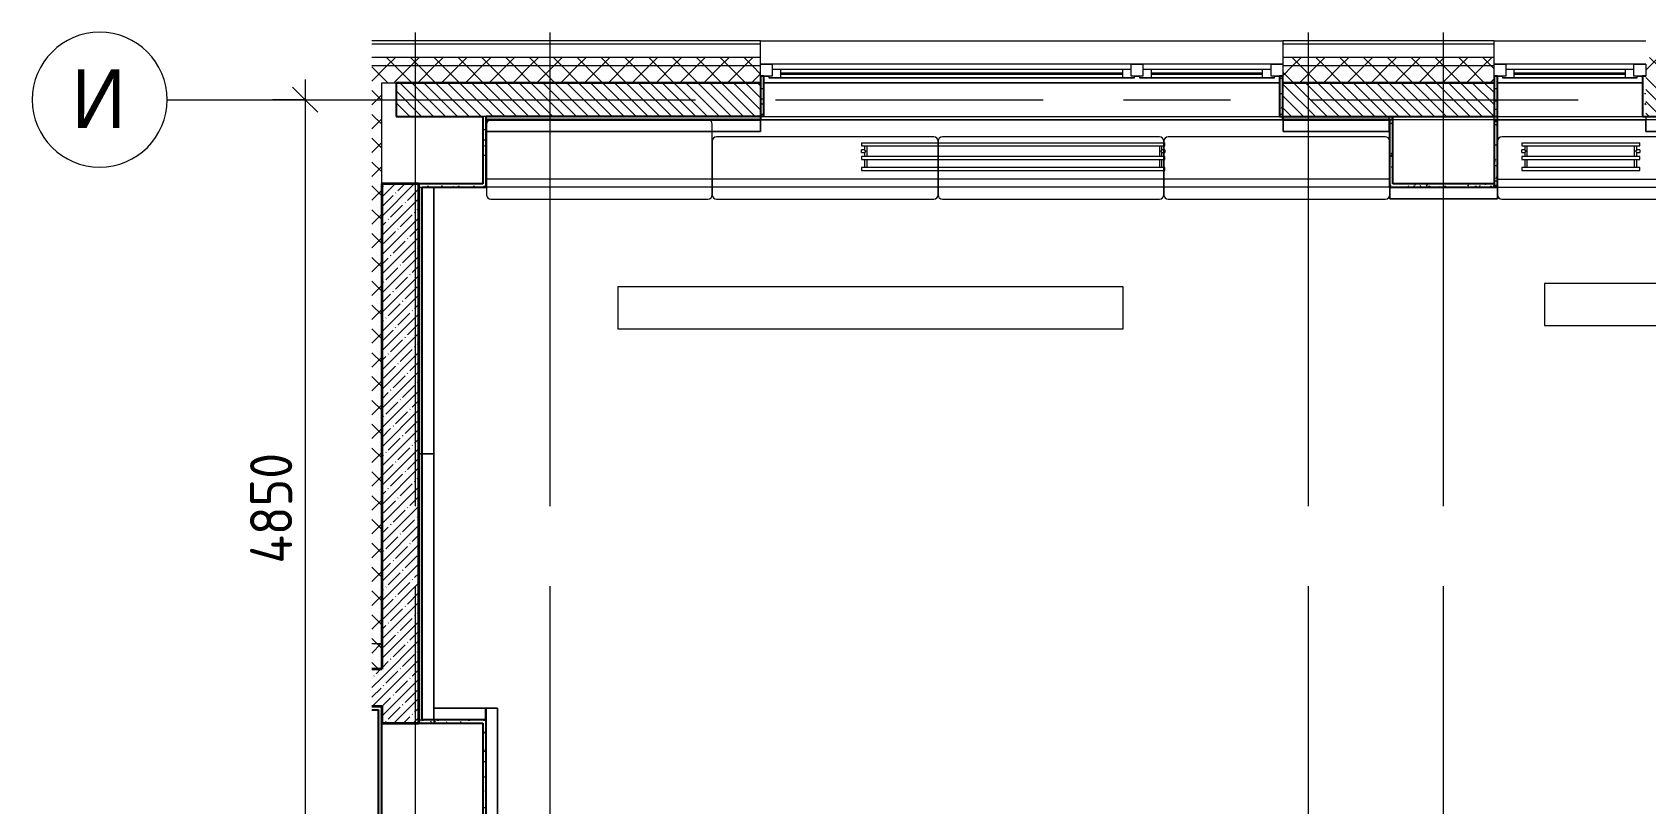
# Model space of a CAD drawing. Header units: millimetres. Extents: x 39486 to 115248, y -1987 to 27400.
# Drawn here: x 40086 to 49660, y 22822 to 27400 of the extents above; entities that cross this region are included whole.
import ezdxf

# ---------------------------------------------------------------- set-up
doc = ezdxf.new("R2010")
doc.units = ezdxf.units.MM
doc.linetypes.add('Осевая', pattern=[3175, 635, -476.25, 1587.5, -476.25])
for name, color, linetype, lineweight in [('A-ANNO-DIMS', 7, 'Continuous', 9), ('A-ANNO-DIMS-100', 7, 'Continuous', 9), ('A-GLAZ', 7, 'Continuous', 9), ('A-GLAZ-1', 7, 'Continuous', 13), ('A-WALL', 7, 'Continuous', 9), ('I-WALL', 7, 'Continuous', 9), ('M-EQPM', 7, 'Continuous', 9), ('Оси', 7, 'Continuous', 9), ('Оси-1', 7, 'Continuous', 20), ('Оси-2', 7, 'Осевая', 9)]:
    doc.layers.add(name, color=color, linetype=linetype, lineweight=lineweight)
for name, color, linetype, lineweight, true_color in [('A-WALL-1', 7, 'Continuous', 25, 0x3c3c3c), ('A-WALL-2', 7, 'Continuous', 35, 0x3c3c3c), ('A-WALL-3', 7, 'Continuous', 13, 0x3c3c3c), ('A-WALL-FNSH-1', 7, 'Continuous', 9, 0x3c3c3c), ('A-WALL-FNSH-2', 7, 'Continuous', 13, 0x3c3c3c), ('I-FURN-1', 7, 'Continuous', 9, 0xf0f0f0)]:
    doc.layers.add(name, color=color, linetype=linetype, lineweight=lineweight, true_color=true_color)
doc.styles.add('Arial', font='arial.ttf', dxfattribs={"width": 0.9, "height": 350})
doc.styles.add('ISOCPEUR', font='isocpeur.ttf', dxfattribs={"width": 0.9, "height": 250})
doc.dimstyles.new('ISO-2_5_0_9К_БОЛЬШОЙ', dxfattribs={"dimscale": 304.8, "dimtxt": 248.995294, "dimasz": 0.492126, "dimexe": 0.393701, "dimexo": 0.984252, "dimgap": 0, "dimtad": 1, "dimdec": 0, "dimrnd": 10, "dimzin": 0, "dimdsep": 46, "dimtxsty": 'ISOCPEUR', "dimblk1": 'OBLIQUE', "dimblk2": 'OBLIQUE', "dimsah": 1, "dimcen": 0.09, "dimdle": 0.393701, "dimazin": 0, "dimtfac": 1, "dimtdec": 4, "dimtix": 1, "dimtmove": 0, "dimatfit": 3, "dimfxl": 1, "dimtvp": 1, "dimtolj": 1, "dimtzin": 0, "dimarcsym": 2})
pattern_1 = [(45, (0, 0), (-57.02463, 57.02463), []), (45, (57.025, 0), (-57.02463, 57.02463), [100.806, -20.161, 3.353, -16.808])]
pattern_2 = [(45, (0, 0), (-70.71068, 70.71068), []), (135, (0, 0), (-70.71068, -70.71068), [])]
pattern_3 = [(0, (0, 0), (121.92, 30.48), [10.058, -81.382, 10.058, -81.382, -487.68]), (0, (0, 0), (121.92, 30.48), [-182.88, 10.058, -172.822, 10.058, -81.382, -213.36]), (0, (0, 0), (121.92, 30.48), [-457.2, 10.058, -50.902, 10.058, -142.342]), (120, (45.72, 15.24), (-87.356454, 90.345817), [10.058, -81.382, 10.058, -81.382, -487.68]), (120, (45.72, 15.24), (-87.356454, 90.345817), [-182.88, 10.058, -172.822, 10.058, -81.382, -213.36]), (120, (45.72, 15.24), (-87.356454, 90.345817), [-457.2, 10.058, -50.902, 10.058, -142.342]), (240, (60.96, 76.2), (-34.563546, -120.825817), [10.058, -81.382, 10.058, -81.382, -487.68]), (240, (60.96, 76.2), (-34.563546, -120.825817), [-182.88, 10.058, -172.822, 10.058, -81.382, -213.36]), (240, (60.96, 76.2), (-34.563546, -120.825817), [-457.2, 10.058, -50.902, 10.058, -142.342])]

# ---------------------------------------------------------------- blocks, each defined once
blk = doc.blocks.new('120_Окно_СКБ_2Ст - 120_Окно_СКБ_2Ст 3100х2500 _мал_створка слева_ 2-19089248-План разверток пом_ 2_19_ Этаж 2')
at = {"layer": 'A-GLAZ'}
for p, q in [((1550, -5), (-1550, -5)), ((-1530, -75), (-1500, -75)), ((-1430, -55), (600, -55)), ((600, -65), (-1430, -65)), ((670, -75), (700, -75)), ((770, -55), (1430, -55)), ((1430, -65), (770, -65)), ((1500, -75), (1530, -75))]:
    blk.add_line(p, q, dxfattribs=at)
at = {"layer": 'A-GLAZ-1'}
for p, q in [((-1550, -75), (-1550, -5)), ((-1550, -5), (-1480, -5)), ((-1480, -75), (-1550, -75)), ((-1480, -75), (-1500, -75)), ((-1500, -75), (-1500, -85)), ((-1500, -85), (670, -85)), ((670, -85), (-1500, -85)), ((-1480, -5), (-1480, -75)), ((650, -35), (-1480, -35)), ((-1480, -35), (-1480, -75)), ((-1430, -85), (-1430, -35)), ((600, -85), (600, -35)), ((650, -75), (650, -5)), ((650, -5), (720, -5)), ((650, -75), (650, -35)), ((720, -75), (650, -75)), ((670, -75), (650, -75)), ((670, -85), (670, -75)), ((720, -75), (700, -75)), ((700, -75), (700, -85)), ((700, -85), (1500, -85)), ((1500, -85), (700, -85)), ((720, -5), (720, -75)), ((1480, -35), (720, -35)), ((720, -35), (720, -75)), ((770, -85), (770, -35)), ((1430, -85), (1430, -35)), ((1480, -75), (1480, -5)), ((1480, -5), (1550, -5)), ((1480, -75), (1480, -35)), ((1550, -75), (1480, -75)), ((1500, -75), (1480, -75)), ((1500, -85), (1500, -75)), ((1550, -5), (1550, -75))]:
    blk.add_line(p, q, dxfattribs=at)
blk = doc.blocks.new('120_Окно_СКБ_1Ст - 120_Окно_СКБ_1Ст 900х2500_h_-19906774-План разверток пом_ 2_19_ Этаж 2')
at = {"layer": 'A-GLAZ'}
for p, q in [((450, -5), (-450, -5)), ((-430, -75), (-400, -75)), ((-330, -55), (330, -55)), ((330, -65), (-330, -65)), ((400, -75), (430, -75))]:
    blk.add_line(p, q, dxfattribs=at)
at = {"layer": 'A-GLAZ-1'}
for p, q in [((-450, -75), (-450, -5)), ((-450, -5), (-380, -5)), ((-380, -75), (-450, -75)), ((-380, -75), (-400, -75)), ((-400, -75), (-400, -85)), ((-400, -85), (400, -85)), ((400, -85), (-400, -85)), ((-380, -5), (-380, -75)), ((380, -35), (-380, -35)), ((-380, -35), (-380, -75)), ((-330, -85), (-330, -35)), ((330, -85), (330, -35)), ((380, -75), (380, -5)), ((380, -5), (450, -5)), ((380, -75), (380, -35)), ((450, -75), (380, -75)), ((400, -75), (380, -75)), ((400, -85), (400, -75)), ((450, -5), (450, -75))]:
    blk.add_line(p, q, dxfattribs=at)
blk = doc.blocks.new('Стол базовый прямоугольный - 5_7-26328560-План разверток пом_ 2_19_ Этаж 2')
at = {"layer": 'I-FURN-1'}
for p, q in [((1000, 125), (-1000, 125)), ((-1000, 125), (-1000, -125)), ((1000, -125), (1000, 125)), ((-1000, -125), (1000, -125))]:
    blk.add_line(p, q, dxfattribs=at)
blk = doc.blocks.new('Стол базовый прямоугольный - 5_8-26349451-План разверток пом_ 2_19_ Этаж 2')
at = {"layer": 'I-FURN-1'}
for p, q in [((1500, 125), (-1500, 125)), ((-1500, 125), (-1500, -125)), ((1500, -125), (1500, 125)), ((-1500, -125), (1500, -125))]:
    blk.add_line(p, q, dxfattribs=at)
blk = doc.blocks.new('radiator_prado_classic_z_tip_30_po exemplyaru - Classic Z Тип 30-500-30677905-План разверток пом_ 2_19_ Этаж 2')
at = {"layer": 'M-EQPM'}
for p, q in [((0, 228), (0, 210)), ((1800, 228), (0, 228)), ((0, 210), (1800, 210)), ((17.5, 210), (17.5, 164)), ((32.5, 164), (32.5, 210)), ((1767.5, 210), (1767.5, 164)), ((1782.5, 164), (1782.5, 210)), ((1800, 210), (1800, 228)), ((1800, 164), (0, 164)), ((0, 164), (0, 146)), ((0, 146), (1800, 146)), ((17.5, 121.5), (0, 121.5)), ((17.5, 121.5), (0, 121.5)), ((0, 121.5), (0, 121.2)), ((0, 106.5), (0, 121.5)), ((0, 121.2), (0, 121.2)), ((0, 106.8), (0, 106.5)), ((0, 106.8), (0, 106.8)), ((0, 106.5), (17.5, 106.5)), ((0, 106.5), (17.5, 106.5)), ((17.5, 146), (17.5, 121.5)), ((17.5, 106.5), (17.5, 82)), ((32.5, 82), (32.5, 146)), ((1767.5, 146), (1767.5, 82)), ((1782.5, 121.5), (1782.5, 146)), ((1800, 121.5), (1782.5, 121.5)), ((1800, 121.5), (1782.5, 121.5)), ((1782.5, 82), (1782.5, 106.5)), ((1782.5, 106.5), (1800, 106.5)), ((1782.5, 106.5), (1800, 106.5)), ((1800, 146), (1800, 164)), ((1800, 121.5), (1800, 106.5)), ((1800, 121.2), (1800, 121.5)), ((1800, 121.5), (1800, 121.2)), ((1800, 121.2), (1800, 121.5)), ((1800, 106.5), (1800, 106.8)), ((1800, 106.8), (1800, 106.5)), ((1800, 106.5), (1800, 106.8)), ((1800, 82), (0, 82)), ((0, 82), (0, 64)), ((1800, 64), (0, 64)), ((1800, 64), (1800, 82))]:
    blk.add_line(p, q, dxfattribs=at)
for points, knots in [([(25, 114), (24.5, 114.5), (23.6, 115.4), (22.4, 116.6), (21.6, 117.4), (21.1, 117.9), (20.8, 118.2), (20.5, 118.5), (20.2, 118.8), (19.8, 119.1), (19.6, 119.4), (19.3, 119.7), (19, 120), (18.7, 120.3), (18.5, 120.5), (18.3, 120.7), (18.1, 120.9), (17.9, 121.1), (17.8, 121.2), (17.7, 121.3), (17.5, 121.5), (17.5, 121.5), (17.5, 121.5)], [0, 0, 0, 0, 0.142857, 0.285714, 0.357143, 0.392857, 0.428571, 0.464286, 0.5, 0.535714, 0.571429, 0.607143, 0.642857, 0.678571, 0.714286, 0.75, 0.785714, 0.821429, 0.857143, 0.892857, 0.928571, 1, 1, 1, 1]), ([(17.5, 106.5), (17.5, 106.5), (17.5, 106.5), (17.7, 106.7), (17.8, 106.8), (17.9, 106.9), (18.1, 107.1), (18.3, 107.3), (18.5, 107.5), (18.7, 107.7), (19, 108), (19.3, 108.3), (19.6, 108.6), (19.8, 108.9), (20.3, 109.3), (20.7, 109.7), (21.1, 110.1), (21.6, 110.6), (22.4, 111.4), (23.6, 112.6), (24.5, 113.5), (25, 114)], [0, 0, 0, 0, 0.071429, 0.107143, 0.142857, 0.178571, 0.214286, 0.25, 0.285714, 0.321429, 0.357143, 0.392857, 0.428571, 0.464286, 0.5, 0.571429, 0.607143, 0.642857, 0.714286, 0.857143, 1, 1, 1, 1]), ([(1775, 114), (1775.5, 114.5), (1776.4, 115.4), (1777.6, 116.6), (1778.4, 117.4), (1778.9, 117.9), (1779.2, 118.2), (1779.5, 118.5), (1779.8, 118.8), (1780.1, 119.2), (1780.4, 119.4), (1780.7, 119.7), (1781, 120), (1781.3, 120.3), (1781.5, 120.5), (1781.7, 120.7), (1781.9, 120.9), (1782.1, 121.1), (1782.2, 121.2), (1782.3, 121.3), (1782.5, 121.5), (1782.5, 121.5), (1782.5, 121.5)], [0, 0, 0, 0, 0.142857, 0.285714, 0.357143, 0.392857, 0.428571, 0.464286, 0.5, 0.535714, 0.571429, 0.607143, 0.642857, 0.678571, 0.714286, 0.75, 0.785714, 0.821429, 0.857143, 0.892857, 0.928571, 1, 1, 1, 1]), ([(1782.5, 106.5), (1782.5, 106.5), (1782.5, 106.5), (1782.3, 106.7), (1782.2, 106.8), (1782.1, 106.9), (1781.9, 107.1), (1781.7, 107.3), (1781.5, 107.5), (1781.3, 107.7), (1781, 108), (1780.7, 108.3), (1780.4, 108.6), (1780.1, 108.8), (1779.7, 109.3), (1779.3, 109.7), (1778.9, 110.1), (1778.4, 110.6), (1777.6, 111.4), (1776.4, 112.6), (1775.5, 113.5), (1775, 114)], [0, 0, 0, 0, 0.071429, 0.107143, 0.142857, 0.178571, 0.214286, 0.25, 0.285714, 0.321429, 0.357143, 0.392857, 0.428571, 0.464286, 0.5, 0.571429, 0.607143, 0.642857, 0.714286, 0.857143, 1, 1, 1, 1])]:
    blk.add_open_spline(points, degree=3, knots=knots, dxfattribs=at)
blk = doc.blocks.new('radiator_prado_classic_z_tip_30_po exemplyaru - Classic Z Тип 30-500-30677900-План разверток пом_ 2_19_ Этаж 2')
at = {"layer": 'M-EQPM'}
for p, q in [((0, 228), (0, 210)), ((700, 228), (0, 228)), ((0, 210), (700, 210)), ((17.5, 210), (17.5, 164)), ((32.5, 164), (32.5, 210)), ((667.5, 210), (667.5, 164)), ((682.5, 164), (682.5, 210)), ((700, 210), (700, 228)), ((700, 164), (0, 164)), ((0, 164), (0, 146)), ((0, 146), (700, 146)), ((17.5, 121.5), (0, 121.5)), ((17.5, 121.5), (0, 121.5)), ((0, 121.5), (0, 121.2)), ((0, 106.5), (0, 121.5)), ((0, 121.2), (0, 121.2)), ((0, 106.8), (0, 106.5)), ((0, 106.8), (0, 106.8)), ((0, 106.5), (17.5, 106.5)), ((0, 106.5), (17.5, 106.5)), ((17.5, 146), (17.5, 121.5)), ((17.5, 106.5), (17.5, 82)), ((32.5, 82), (32.5, 146)), ((667.5, 146), (667.5, 82)), ((682.5, 121.5), (682.5, 146)), ((700, 121.5), (682.5, 121.5)), ((700, 121.5), (682.5, 121.5)), ((682.5, 82), (682.5, 106.5)), ((682.5, 106.5), (700, 106.5)), ((682.5, 106.5), (700, 106.5)), ((700, 146), (700, 164)), ((700, 121.5), (700, 106.5)), ((700, 121.2), (700, 121.5)), ((700, 121.5), (700, 121.2)), ((700, 121.2), (700, 121.5)), ((700, 106.5), (700, 106.8)), ((700, 106.8), (700, 106.5)), ((700, 106.5), (700, 106.8)), ((700, 82), (0, 82)), ((0, 82), (0, 64)), ((700, 64), (0, 64)), ((700, 64), (700, 82))]:
    blk.add_line(p, q, dxfattribs=at)
for points, knots in [([(25, 114), (24.5, 114.5), (23.6, 115.4), (22.4, 116.6), (21.6, 117.4), (21.1, 117.9), (20.8, 118.2), (20.5, 118.5), (20.2, 118.8), (19.8, 119.1), (19.6, 119.4), (19.3, 119.7), (19, 120), (18.7, 120.3), (18.5, 120.5), (18.3, 120.7), (18.1, 120.9), (17.9, 121.1), (17.8, 121.2), (17.7, 121.3), (17.5, 121.5), (17.5, 121.5), (17.5, 121.5)], [0, 0, 0, 0, 0.142857, 0.285714, 0.357143, 0.392857, 0.428571, 0.464286, 0.5, 0.535714, 0.571429, 0.607143, 0.642857, 0.678571, 0.714286, 0.75, 0.785714, 0.821429, 0.857143, 0.892857, 0.928571, 1, 1, 1, 1]), ([(17.5, 106.5), (17.5, 106.5), (17.5, 106.5), (17.7, 106.7), (17.8, 106.8), (17.9, 106.9), (18.1, 107.1), (18.3, 107.3), (18.5, 107.5), (18.7, 107.7), (19, 108), (19.3, 108.3), (19.6, 108.6), (19.8, 108.9), (20.3, 109.3), (20.7, 109.7), (21.1, 110.1), (21.6, 110.6), (22.4, 111.4), (23.6, 112.6), (24.5, 113.5), (25, 114)], [0, 0, 0, 0, 0.071429, 0.107143, 0.142857, 0.178571, 0.214286, 0.25, 0.285714, 0.321429, 0.357143, 0.392857, 0.428571, 0.464286, 0.5, 0.571429, 0.607143, 0.642857, 0.714286, 0.857143, 1, 1, 1, 1]), ([(675, 114), (675.5, 114.5), (676.4, 115.4), (677.6, 116.6), (678.4, 117.4), (678.9, 117.9), (679.2, 118.2), (679.5, 118.5), (679.8, 118.8), (680.1, 119.2), (680.4, 119.4), (680.7, 119.7), (681, 120), (681.3, 120.3), (681.5, 120.5), (681.7, 120.7), (681.9, 120.9), (682.1, 121.1), (682.2, 121.2), (682.3, 121.3), (682.5, 121.5), (682.5, 121.5), (682.5, 121.5)], [0, 0, 0, 0, 0.142857, 0.285714, 0.357143, 0.392857, 0.428571, 0.464286, 0.5, 0.535714, 0.571429, 0.607143, 0.642857, 0.678571, 0.714286, 0.75, 0.785714, 0.821429, 0.857143, 0.892857, 0.928571, 1, 1, 1, 1]), ([(682.5, 106.5), (682.5, 106.5), (682.5, 106.5), (682.3, 106.7), (682.2, 106.8), (682.1, 106.9), (681.9, 107.1), (681.7, 107.3), (681.5, 107.5), (681.3, 107.7), (681, 108), (680.7, 108.3), (680.4, 108.6), (680.1, 108.8), (679.7, 109.3), (679.3, 109.7), (678.9, 110.1), (678.4, 110.6), (677.6, 111.4), (676.4, 112.6), (675.5, 113.5), (675, 114)], [0, 0, 0, 0, 0.071429, 0.107143, 0.142857, 0.178571, 0.214286, 0.25, 0.285714, 0.321429, 0.357143, 0.392857, 0.428571, 0.464286, 0.5, 0.571429, 0.607143, 0.642857, 0.714286, 0.857143, 1, 1, 1, 1])]:
    blk.add_open_spline(points, degree=3, knots=knots, dxfattribs=at)
blk = doc.blocks.new('Мат 1340х400х800_h_ - 1372 x 1905mm - Double-31169346-План разверток пом_ 2_19_ Этаж 2')
at = {"layer": 'I-FURN-1'}
for p, q in [((-458.7, 925.9), (-458.7, 882.3)), ((-458.7, 882.3), (-458.7, 506.7)), ((881.3, 882.3), (881.3, 925.9)), ((881.3, 506.7), (881.3, 882.3)), ((-433.3, 481.3), (855.9, 481.3))]:
    blk.add_line(p, q, dxfattribs=at)
for centre, start, end in [((-433.3, 925.9), 90.00021, 180), ((855.9, 925.9), 0, 89.99979), ((-433.3, 506.7), 180, 270), ((855.9, 506.7), 270, 360)]:
    blk.add_arc(centre, 25.4, start, end, dxfattribs=at)
blk = doc.blocks.new('Мат 1340х300х800_h_ около окна - 1372 x 1905mm - Double-31170368-План разверток пом_ 2_19_ Этаж 2')
at = {"layer": 'I-FURN-1'}
for p, q in [((-458.7, 825.9), (-458.7, 506.7)), ((855.9, 851.3), (-433.3, 851.3)), ((881.3, 506.7), (881.3, 825.9)), ((-433.3, 481.3), (855.9, 481.3))]:
    blk.add_line(p, q, dxfattribs=at)
for centre, start, end in [((-433.3, 825.9), 90, 180), ((855.9, 825.9), 0, 90), ((-433.3, 506.7), 180, 270), ((855.9, 506.7), 270, 360)]:
    blk.add_arc(centre, 25.4, start, end, dxfattribs=at)
blk = doc.blocks.new('Мат 1340х300х800_h_ около окна - 1372 x 1905mm - Double-V3-План разверток пом_ 2_19_ Этаж 2')
at = {"layer": 'I-FURN-1'}
for p, q in [((-458.7, 825.9), (-458.7, 506.7)), ((855.9, 851.3), (-433.3, 851.3)), ((-433.3, 481.3), (855.9, 481.3)), ((881.3, 506.7), (881.3, 551.3))]:
    blk.add_line(p, q, dxfattribs=at)
for centre, start, end in [((-433.3, 825.9), 90, 180), ((855.9, 825.9), 6.0488, 90), ((-433.3, 506.7), 180, 270), ((855.9, 506.7), 270, 358.92857)]:
    blk.add_arc(centre, 25.4, start, end, dxfattribs=at)
blk = doc.blocks.new('Мат в спортивном зале - Т3-31174191-План разверток пом_ 2_19_ Этаж 2')
at = {"layer": 'I-FURN-1'}
for p, q in [((-698.7, 925.9), (-698.7, 906.7)), ((881.3, 909.3), (-698.7, 909.3)), ((-698.7, 909.3), (-698.7, 839.3)), ((881.3, 906.7), (881.3, 925.9)), ((881.3, 839.3), (881.3, 909.3)), ((881.3, 908), (881.3, 839.3)), ((-698.7, 839.3), (881.3, 839.3)), ((-628.7, 839.3), (-697.7, 839.3)), ((881.3, 839.3), (-628.7, 839.3))]:
    blk.add_line(p, q, dxfattribs=at)
blk = doc.blocks.new('Мат в спортивном зале - Т3-V10-План разверток пом_ 2_19_ Этаж 2')
at = {"layer": 'I-FURN-1'}
for p, q in [((-698.7, 925.9), (-698.7, 906.7)), ((881.3, 909.3), (-698.7, 909.3)), ((-698.7, 909.3), (-698.7, 839.3)), ((-698.7, 839.3), (-698.7, 908)), ((881.3, 906.7), (881.3, 925.9)), ((881.3, 839.3), (881.3, 909.3)), ((881.3, 908), (881.3, 839.3)), ((-698.7, 839.3), (881.3, 839.3)), ((881.3, 839.3), (-698.7, 839.3))]:
    blk.add_line(p, q, dxfattribs=at)
blk = doc.blocks.new('Мат в спортивном зале - Т7-31175716-План разверток пом_ 2_19_ Этаж 2')
at = {"layer": 'I-FURN-1'}
for p, q in [((571.3, 925.9), (571.3, 906.7)), ((881.3, 909.3), (571.3, 909.3)), ((571.3, 909.3), (571.3, 839.3)), ((571.3, 839.3), (571.3, 908.3)), ((881.3, 906.7), (881.3, 925.9)), ((881.3, 839.3), (881.3, 909.3)), ((881.3, 908.3), (881.3, 839.3)), ((571.3, 839.3), (881.3, 839.3)), ((573.9, 839.3), (571.3, 839.3)), ((881.3, 839.3), (573.9, 839.3))]:
    blk.add_line(p, q, dxfattribs=at)
blk = doc.blocks.new('Мат в спортивном зале - Т6-V20-План разверток пом_ 2_19_ Этаж 2')
at = {"layer": 'I-FURN-1'}
for p, q in [((101.3, 925.9), (101.3, 906.7)), ((881.3, 909.3), (101.3, 909.3)), ((101.3, 909.3), (101.3, 839.3)), ((101.3, 839.3), (101.3, 909.3)), ((101.3, 909.3), (103.3, 909.3)), ((103.3, 909.3), (172.3, 909.3)), ((812.3, 909.3), (881.3, 909.3)), ((881.3, 906.7), (881.3, 925.9)), ((881.3, 839.3), (881.3, 909.3)), ((881.3, 909.3), (881.3, 906.7)), ((881.3, 906.7), (881.3, 839.3)), ((101.3, 839.3), (881.3, 839.3)), ((881.3, 839.3), (101.3, 839.3))]:
    blk.add_line(p, q, dxfattribs=at)
blk = doc.blocks.new('Мат в спортивном зале - Т8-31176864-План разверток пом_ 2_19_ Этаж 2')
at = {"layer": 'I-FURN-1'}
for p, q in [((241.3, 925.9), (241.3, 906.7)), ((881.3, 909.3), (241.3, 909.3)), ((241.3, 909.3), (241.3, 839.3)), ((241.3, 839.3), (241.3, 908.4)), ((860.5, 909.3), (881.3, 909.3)), ((881.3, 906.7), (881.3, 925.9)), ((881.3, 839.3), (881.3, 909.3)), ((881.3, 909.3), (881.3, 839.3)), ((241.3, 839.3), (881.3, 839.3)), ((881.3, 839.3), (241.3, 839.3))]:
    blk.add_line(p, q, dxfattribs=at)
blk = doc.blocks.new('Мат в спортивном зале - Т9-31176880-План разверток пом_ 2_19_ Этаж 2')
at = {"layer": 'I-FURN-1'}
for p, q in [((251.3, 925.9), (251.3, 906.7)), ((881.3, 909.3), (251.3, 909.3)), ((251.3, 909.3), (251.3, 839.3)), ((251.3, 839.3), (251.3, 908.4)), ((881.3, 906.7), (881.3, 925.9)), ((881.3, 839.3), (881.3, 909.3)), ((881.3, 908.4), (881.3, 839.3)), ((251.3, 839.3), (881.3, 839.3)), ((881.3, 839.3), (251.3, 839.3))]:
    blk.add_line(p, q, dxfattribs=at)
blk = doc.blocks.new('Мат в спортивном зале - Т10-31176884-План разверток пом_ 2_19_ Этаж 2')
at = {"layer": 'I-FURN-1'}
for p, q in [((-748.7, 925.9), (-748.7, 906.7)), ((881.3, 909.3), (-748.7, 909.3)), ((-748.7, 909.3), (-748.7, 839.3)), ((881.3, 906.7), (881.3, 925.9)), ((881.3, 839.3), (881.3, 909.3)), ((881.3, 908.4), (881.3, 839.3)), ((-748.7, 839.3), (881.3, 839.3)), ((881.3, 839.3), (-745.7, 839.3))]:
    blk.add_line(p, q, dxfattribs=at)
blk = doc.blocks.new('Мат в спортивном зале - Т11-31176895-План разверток пом_ 2_19_ Этаж 2')
at = {"layer": 'I-FURN-1'}
for p, q in [((-218.7, 925.9), (-218.7, 906.7)), ((881.3, 909.3), (-218.7, 909.3)), ((-218.7, 909.3), (-218.7, 839.3)), ((-218.7, 839.3), (-218.7, 908.4)), ((881.3, 906.7), (881.3, 925.9)), ((881.3, 839.3), (881.3, 909.3)), ((881.3, 908.4), (881.3, 839.3)), ((-218.7, 839.3), (881.3, 839.3)), ((881.3, 839.3), (-218.7, 839.3))]:
    blk.add_line(p, q, dxfattribs=at)
blk = doc.blocks.new('Ось сетки - D8-29747960-План разверток пом_ 2_19_ Этаж 2')
at = {"layer": 'Оси-1'}
for start, end in [(360, 180), (180, 360)]:
    blk.add_arc((0, 0), 4, start, end, dxfattribs=at)
blk = doc.blocks.new('DIMBLOCK1-План разверток пом_ 2_19_ Этаж 2')
at = {"layer": 'A-ANNO-DIMS-100'}
for p, q in [((41705.1, 27120), (41705.1, 22150)), ((41511.1, 27000), (41825.1, 27000)), ((41705.1, 27000), (41511.1, 27000)), ((41511.1, 22150), (41825.1, 22150)), ((41705.1, 22150), (41511.1, 22150))]:
    blk.add_line(p, q, dxfattribs=at)
at = {"layer": 'A-ANNO-DIMS-100', "lineweight": 20}
for p, q in [((41705.1, 27000), (41630.1, 27075)), ((41705.1, 27000), (41780.1, 26925)), ((41705.1, 22150), (41630.1, 22225)), ((41705.1, 22150), (41780.1, 22075))]:
    blk.add_line(p, q, dxfattribs=at)
at = {"layer": 'A-ANNO-DIMS-100', "color": 0, "insert": (41378.4, 24247), "char_height": 250, "width": 787.208, "attachment_point": 1, "rotation": 90, "line_spacing_factor": 1.149209, "style": 'ISOCPEUR'}
blk.add_mtext('4850', dxfattribs=at)
blk = doc.blocks.new('_Oblique')
at = {"color": 0, "linetype": 'ByBlock', "lineweight": -2}
blk.add_line((-0.5, -0.5), (0.5, 0.5), dxfattribs=at)

msp = doc.modelspace()

# ---------------------------------------------------------------- hatches: boundary and pattern name
at = {"layer": 'A-WALL'}
h = msp.add_hatch(dxfattribs=at)
h.set_pattern_fill('FP_6', color=256, style=0, pattern_type=2)
h.set_pattern_definition(pattern_2)
h.paths.add_polyline_path([(65260, 27200), (65260, 27250), (64180, 27250), (64180, 27200), (64955.2, 27200)])
h.paths.add_polyline_path([(66160, 27200), (66834.9, 27200), (66834.9, 27250), (66160, 27250)])
h.paths.add_polyline_path([(61040, 27200), (61040, 27250), (59860, 27250), (59860, 27200), (60755.2, 27200)])
h.paths.add_polyline_path([(57160, 27200), (57160, 27250), (55909.9, 27250), (55909.9, 27200), (56013.8, 27200)])
h.paths.add_polyline_path([(54467.9, 27200), (55009.9, 27200), (55009.9, 27250), (53860.2, 27250), (53860.2, 27200)])
h.paths.add_polyline_path([(48284.4, 27200), (48760.3, 27200), (48760.3, 27250), (47507, 27250), (47507, 27200), (47511.5, 27200)])
h.paths.add_polyline_path([(49830.3, 27200), (50760.2, 27200), (50760.2, 27250), (49660.3, 27250), (49660.3, 27200)])
h.paths.add_polyline_path([(43646.8, 27200), (44407, 27200), (44407, 27250), (42100.9, 27250), (42100.9, 27200)])
h = msp.add_hatch(dxfattribs=at)
h.set_pattern_fill('FP_6', color=256, style=0, pattern_type=2)
h.set_pattern_definition(pattern_2)
h.paths.add_polyline_path([(66834.9, 27100), (66834.9, 27200), (66160, 27200), (66160, 27100), (66760, 27100)])
h.paths.add_polyline_path([(64180, 27100), (65260, 27100), (65260, 27200), (64180, 27200)])
h.paths.add_polyline_path([(60651.4, 27100), (61040, 27100), (61040, 27200), (59860, 27200), (59860, 27100), (59878.5, 27100)])
h.paths.add_polyline_path([(57160, 27100), (57160, 27200), (55909.9, 27200), (55909.9, 27100), (56013.8, 27100)])
h.paths.add_polyline_path([(54467.9, 27100), (55009.9, 27100), (55009.9, 27200), (53860.2, 27200), (53860.2, 27100)])
h.paths.add_polyline_path([(50760.2, 27100), (50760.2, 27200), (49660.3, 27200), (49660.3, 27100), (50364.8, 27100)])
h.paths.add_polyline_path([(48760.3, 27100), (48760.3, 27200), (47507, 27200), (47507, 27100), (48284.4, 27100)])
h.paths.add_polyline_path([(44407, 27100), (44407, 27200), (42100.9, 27200), (42100.9, 27100), (43646.8, 27100)])
h = msp.add_hatch(dxfattribs=at)
h.set_pattern_fill('FP_6', color=256, style=0, pattern_type=2)
h.set_pattern_definition(pattern_2)
h.paths.add_polyline_path([(42160, 23770), (42160, 27100), (42100.9, 27100), (42100.9, 23770)])
h = msp.add_hatch(dxfattribs=at)
h.set_pattern_fill('FP_2', color=256, style=0, pattern_type=2)
h.set_pattern_definition([(135, (0, 0), (-35.35534, -35.35534), [])])
h.paths.add_polyline_path([(50364.8, 26900), (50364.8, 27100), (49660.3, 27100), (49660.3, 26900), (49830.3, 26900)])
h.paths.add_polyline_path([(48670.9, 26900), (48760.3, 26900), (48760.3, 27100), (47507, 27100), (47507, 26900), (48284.4, 26900)])
h.paths.add_polyline_path([(44407, 26900), (44407, 27100), (42244.8, 27100), (42244.8, 26900), (43646.8, 26900)])
h = msp.add_hatch(dxfattribs=at)
h.set_pattern_fill('FP_6', color=256, style=0, pattern_type=2)
h.set_pattern_definition(pattern_2)
h.paths.add_polyline_path([(42100.9, 23620), (42160, 23620), (42160, 23770), (42100.9, 23770), (42100.9, 23658.5)])
at = {"layer": 'I-WALL'}
h = msp.add_hatch(dxfattribs=at)
h.set_pattern_fill('FP_13', color=256, style=0, pattern_type=2)
h.set_pattern_definition(pattern_3)
h.paths.add_polyline_path([(44427, 26900), (44427, 27140), (44407, 27140), (44407, 26900), (44419.7, 26900)])
h = msp.add_hatch(dxfattribs=at)
h.set_pattern_fill('FP_13', color=256, style=0, pattern_type=2)
h.set_pattern_definition(pattern_3)
h.paths.add_polyline_path([(47507, 26900), (47507, 27140), (47487, 27140), (47487, 26900)])
h = msp.add_hatch(dxfattribs=at)
h.set_pattern_fill('FP_13', color=256, style=0, pattern_type=2)
h.set_pattern_definition(pattern_3)
h.paths.add_polyline_path([(48780.3, 26900), (48780.3, 27140), (48760.3, 27140), (48760.3, 26900)])
h = msp.add_hatch(dxfattribs=at)
h.set_pattern_fill('FP_13', color=256, style=0, pattern_type=2)
h.set_pattern_definition(pattern_3)
h.paths.add_polyline_path([(49660.3, 26900), (49660.3, 27140), (49640.3, 27140), (49640.3, 26900)])
h = msp.add_hatch(dxfattribs=at)
h.set_pattern_fill('FP_13', color=256, style=0, pattern_type=2)
h.set_pattern_definition(pattern_3)
h.paths.add_polyline_path([(42760, 26480), (42780, 26480), (42780, 26900), (42760, 26900), (42760, 26500)])
h = msp.add_hatch(dxfattribs=at)
h.set_pattern_fill('FP_13', color=256, style=0, pattern_type=2)
h.set_pattern_definition(pattern_3)
h.paths.add_polyline_path([(47507, 26880), (48160, 26880), (48160, 26900), (47507, 26900)])
h.paths.add_polyline_path([(44407, 26880), (44407, 26900), (42780, 26900), (42781, 26880), (43646.8, 26880)])
h = msp.add_hatch(dxfattribs=at)
h.set_pattern_fill('FP_13', color=256, style=0, pattern_type=2)
h.set_pattern_definition(pattern_3)
h.paths.add_polyline_path([(48160, 26500), (48160, 26880), (48140, 26880), (48140, 26500)])
h = msp.add_hatch(dxfattribs=at)
h.set_pattern_fill('FP_13', color=256, style=0, pattern_type=2)
h.set_pattern_definition(pattern_3)
h.paths.add_polyline_path([(48780, 26490), (48780, 26870), (48760, 26870), (48760, 26490)])
h = msp.add_hatch(dxfattribs=at)
h.set_pattern_fill('FP_13', color=256, style=0, pattern_type=2)
h.set_pattern_definition(pattern_3)
h.paths.add_polyline_path([(48780.3, 26485), (48780.3, 26880), (48760.3, 26880), (48760.3, 26485)])
h = msp.add_hatch(dxfattribs=at)
h.set_pattern_fill('FP_3', color=256, style=0, pattern_type=2)
h.set_pattern_definition(pattern_1)
h.paths.add_polyline_path([(42380, 23300), (42380, 26500), (42160, 26500), (42160, 23300)])
h = msp.add_hatch(dxfattribs=at)
h.set_pattern_fill('FP_13', color=256, style=0, pattern_type=2)
h.set_pattern_definition(pattern_3)
h.paths.add_polyline_path([(42760, 26480), (42760, 26500), (42380, 26500), (42380, 26480), (42401, 26480)])
h = msp.add_hatch(dxfattribs=at)
h.set_pattern_fill('FP_13', color=256, style=0, pattern_type=2)
h.set_pattern_definition(pattern_3)
h.paths.add_polyline_path([(42400, 23300), (42400, 26480), (42380, 26480), (42380, 23300), (42398.7, 23300)])
h = msp.add_hatch(dxfattribs=at)
h.set_pattern_fill('FP_13', color=256, style=0, pattern_type=2)
h.set_pattern_definition(pattern_3)
h.paths.add_polyline_path([(48670.9, 26480), (48760, 26480.9), (48760, 26500), (48140, 26500), (48140.8, 26480), (48284.4, 26480)])
h = msp.add_hatch(dxfattribs=at)
h.set_pattern_fill('FP_3', color=256, style=0, pattern_type=2)
h.set_pattern_definition(pattern_1)
h.paths.add_polyline_path([(42160, 23400), (42160, 23620), (42100.9, 23620), (42100.9, 23400)])
h = msp.add_hatch(dxfattribs=at)
h.set_pattern_fill('FP_13', color=256, style=0, pattern_type=2)
h.set_pattern_definition(pattern_3)
h.paths.add_polyline_path([(42140, 23380), (42160, 23380), (42160, 23400), (42100.9, 23400), (42100.9, 23380)])
h = msp.add_hatch(dxfattribs=at)
h.set_pattern_fill('FP_13', color=256, style=0, pattern_type=2)
h.set_pattern_definition(pattern_3)
h.paths.add_polyline_path([(42140, 15220), (42160, 15220), (42160, 23380), (42140, 23379), (42140, 17049.5)])
h = msp.add_hatch(dxfattribs=at)
h.set_pattern_fill('FP_13', color=256, style=0, pattern_type=2)
h.set_pattern_definition(pattern_3)
h.paths.add_polyline_path([(42776.1, 23300), (42780, 23300), (42780, 23320), (42400, 23319), (42400, 23300), (42760, 23300)])
h = msp.add_hatch(dxfattribs=at)
h.set_pattern_fill('FP_13', color=256, style=0, pattern_type=2)
h.set_pattern_definition(pattern_3)
h.paths.add_polyline_path([(42776.1, 22680), (42780, 22680), (42780, 23300), (42760, 23300), (42760, 22680)])

# ---------------------------------------------------------------- linework, layer by layer
at = {"layer": 'A-WALL'}
for p, q in [((44407, 27350), (47507, 27350)), ((48760.3, 27350), (49660.3, 27350)), ((44407, 27250), (42100.9, 27250)), ((44407, 27200), (42100.9, 27200)), ((48760.3, 27250), (47507, 27250)), ((48760.3, 27200), (47507, 27200)), ((47487, 27100), (44427, 27100)), ((49640.3, 27100), (48780.3, 27100)), ((42780, 26900), (42760, 26900)), ((42160, 23770), (42100.9, 23770)), ((42140, 23379), (42139, 23379))]:
    msp.add_line(p, q, dxfattribs=at)
at = {"layer": 'A-WALL-1'}
for p, q in [((42244.8, 27100), (42244.8, 26900)), ((44407, 27100), (42244.8, 27100)), ((42244.8, 27100), (44407, 27100)), ((44427, 27140), (44407, 27140)), ((44407, 27140), (44407, 26880.9)), ((44427, 26900), (44427, 27140)), ((47507, 27140), (47487, 27140)), ((47487, 27140), (47487, 26900)), ((47507, 26880), (47507, 27140)), ((48760.3, 27100), (47507, 27100)), ((47507, 27100), (48760.3, 27100)), ((48780.3, 27140), (48760.3, 27140)), ((48760.3, 27140), (48760.3, 26900)), ((48780.3, 26900), (48780.3, 27140)), ((49660.3, 27140), (49640.3, 27140)), ((49640.3, 27140), (49640.3, 26900)), ((42244.8, 26900), (42760, 26900)), ((42760, 26900), (42760, 26500)), ((44427, 26900), (42780, 26900)), ((42780, 26880.9), (42780, 26900)), ((42780, 26480), (42780, 26880)), ((44407, 26880), (42780, 26880)), ((47487, 26900), (48780.3, 26900)), ((48160, 26880), (47507, 26880)), ((48140, 26880), (48140, 26480)), ((48160, 26500), (48160, 26900)), ((48760, 26870), (48760, 26500)), ((48780, 26870), (48760, 26870)), ((48760.3, 26880), (48760.3, 26485)), ((48780.3, 26880), (48760.3, 26880)), ((48780, 26490), (48780, 26870)), ((48780.3, 26485), (48780.3, 26880)), ((49640.3, 26900), (50364.8, 26900)), ((42760, 26500), (42380, 26500)), ((42380, 26500), (42380, 23300)), ((42400, 26480), (42780, 26480)), ((42400, 23320), (42400, 26479)), ((48140.8, 26480), (48760, 26480)), ((48760, 26500), (48160, 26500)), ((48760, 26490), (48780, 26490)), ((48760, 26480.9), (48760, 26490)), ((48760.3, 26485), (48780.3, 26485)), ((42100.9, 23380), (42140, 23380)), ((42140, 15220), (42140, 23380)), ((42160, 16700), (42160, 23300)), ((42380, 23300), (42760, 23300)), ((42780, 23320), (42400, 23320)), ((42760, 23300), (42760, 22700)), ((42780, 22680), (42780, 23320))]:
    msp.add_line(p, q, dxfattribs=at)
at = {"layer": 'A-WALL-2'}
for p, q in [((42380, 26500), (42160, 26500)), ((42160, 26500), (42160, 23620)), ((42380, 23300), (42380, 26500)), ((42160, 23620), (42100.9, 23620)), ((42100.9, 23400), (42160, 23400)), ((42160, 23400), (42160, 23300)), ((42160, 23300), (42380, 23300))]:
    msp.add_line(p, q, dxfattribs=at)
at = {"layer": 'A-WALL-3'}
for p, q in [((44407, 27330), (42100.9, 27330)), ((44407, 27140), (44407, 27330)), ((47507, 27330), (47507, 27140)), ((48760.3, 27330), (47507, 27330)), ((48760.3, 27140), (48760.3, 27330)), ((42160, 26500), (42160, 27100)), ((42160, 27100), (42244.8, 27100))]:
    msp.add_line(p, q, dxfattribs=at)
at = {"layer": 'A-WALL-FNSH-1'}
for p, q in [((44407, 27350), (42100.9, 27350)), ((44407, 27330), (44407, 27350)), ((48760.3, 27350), (47507, 27350)), ((47507, 27350), (47507, 27330)), ((48760.3, 27330), (48760.3, 27350))]:
    msp.add_line(p, q, dxfattribs=at)
at = {"layer": 'A-WALL-FNSH-2'}
for p, q in [((44428, 27140), (44427, 27140)), ((44428, 26900), (44428, 27140)), ((47487, 27140), (47486, 27140)), ((47486, 27140), (47486, 26900)), ((48781.3, 27140), (48780.3, 27140)), ((48781.3, 26900), (48781.3, 27140)), ((49640.3, 27140), (49639.3, 27140)), ((49639.3, 27140), (49639.3, 26900)), ((42781, 26880.9), (42781, 26900)), ((42781, 26479), (42781, 26879)), ((42781, 26879), (44407, 26879)), ((44407, 26879), (44407, 26880)), ((44427, 26900), (44428, 26900)), ((47486, 26900), (47487, 26900)), ((47507, 26880), (47507, 26879)), ((47507, 26879), (48140, 26879)), ((48139, 26859.5), (48139, 26479)), ((48140, 26859.5), (48139, 26859.5)), ((48781, 26870), (48780, 26870)), ((48781.3, 26900), (48780.3, 26900)), ((48780.3, 26900), (48780.3, 26480.9)), ((48780.3, 26900), (48781.3, 26900)), ((48781, 26480), (48781, 26870)), ((48781.3, 26479), (48781.3, 26900)), ((49639.3, 26900), (49640.3, 26900)), ((42401, 23320), (42401, 26479)), ((42401, 26479), (42781, 26479)), ((48139, 26479), (48140, 26479)), ((48140.8, 26479), (48780.8, 26479)), ((48780, 26480), (48760, 26480)), ((48780, 26490), (48780, 26480.9)), ((42100.9, 23379), (42139, 23379)), ((42139, 23379), (42139, 15220)), ((42781, 23321), (42400, 23321)), ((42781, 22679), (42781, 23321))]:
    msp.add_line(p, q, dxfattribs=at)
at = {"layer": 'I-WALL'}
for p, q in [((44427, 27100), (47487, 27100)), ((48780.3, 27100), (49640.3, 27100)), ((47507, 26880), (44407, 26880)), ((47507, 26880), (44407, 26880)), ((47507, 26879), (44407, 26879)), ((44427, 26900), (47486, 26900)), ((48760.3, 26880), (48160, 26880)), ((48760.3, 26880), (48760.3, 26900)), ((49660.2, 26880), (48780.3, 26880)), ((48780.3, 26880), (49660.2, 26880)), ((49660.2, 26879), (48780.3, 26879)), ((48781.3, 26900), (49640.3, 26900)), ((42781, 26530), (48140, 26530)), ((48781.3, 26529), (54139, 26529)), ((48140, 26480), (42781, 26480)), ((54139, 26479), (48781.3, 26479))]:
    msp.add_line(p, q, dxfattribs=at)
at = {"layer": 'Оси'}
for p, q in [((42360, 24898.1), (42360, 27398.1)), ((43160, 24898.1), (43160, 27398.1)), ((47660, 24898.1), (47660, 27398.1)), ((48460, 24898.1), (48460, 27398.1)), ((40885.9, 27000), (43385.9, 27000))]:
    msp.add_line(p, q, dxfattribs=at)
at = {"layer": 'Оси-2'}
for p, q in [((43385.9, 27000), (64280.5, 27000)), ((42360, 11888.7), (42360, 24898.1)), ((43160, 11888.7), (43160, 24898.1)), ((47660, 11888.7), (47660, 24898.1)), ((48460, 11888.7), (48460, 24898.1))]:
    msp.add_line(p, q, dxfattribs=at)

# ---------------------------------------------------------------- block references
at = {"layer": 'A-GLAZ'}
for name, p in [('120_Окно_СКБ_2Ст - 120_Окно_СКБ_2Ст 3100х2500 _мал_створка слева_ 2-19089248-План разверток пом_ 2_19_ Этаж 2', (45957, 27215)), ('120_Окно_СКБ_1Ст - 120_Окно_СКБ_1Ст 900х2500_h_-19906774-План разверток пом_ 2_19_ Этаж 2', (49210.3, 27215))]:
    msp.add_blockref(name, p, dxfattribs=at)
at = {"layer": 'I-FURN-1'}
for name, p in [('Мат в спортивном зале - Т10-31176884-План разверток пом_ 2_19_ Этаж 2', (43525.7, 25971.6)), ('Мат 1340х400х800_h_ - 1372 x 1905mm - Double-31169346-План разверток пом_ 2_19_ Этаж 2', (43239.7, 25928.7)), ('Мат в спортивном зале - Т9-31176880-План разверток пом_ 2_19_ Этаж 2', (47257.2, 25971.6)), ('Мат в спортивном зале - Т11-31176895-План разверток пом_ 2_19_ Этаж 2', (49878.9, 25971.6)), ('Мат 1340х300х800_h_ около окна - 1372 x 1905mm - Double-31170368-План разверток пом_ 2_19_ Этаж 2', (44579.7, 25928.7)), ('Мат 1340х300х800_h_ около окна - 1372 x 1905mm - Double-31170368-План разверток пом_ 2_19_ Этаж 2', (45919.7, 25928.7)), ('Мат 1340х300х800_h_ около окна - 1372 x 1905mm - Double-V3-План разверток пом_ 2_19_ Этаж 2', (47259.7, 25928.7)), ('Мат 1340х300х800_h_ около окна - 1372 x 1905mm - Double-31170368-План разверток пом_ 2_19_ Этаж 2', (49239.7, 25928.7)), ('Мат в спортивном зале - Т8-31176864-План разверток пом_ 2_19_ Этаж 2', (47899.5, 25571.6))]:
    msp.add_blockref(name, p, dxfattribs=at)
for name, p, rotation in [('Мат в спортивном зале - Т3-V10-План разверток пом_ 2_19_ Этаж 2', (43308, 25597.7), 90.00000000000017), ('Стол базовый прямоугольный - 5_8-26349451-План разверток пом_ 2_19_ Этаж 2', (45060, 25765), 180), ('Стол базовый прямоугольный - 5_7-26328560-План разверток пом_ 2_19_ Этаж 2', (50060, 25785), 180), ('Мат в спортивном зале - Т3-31174191-План разверток пом_ 2_19_ Этаж 2', (43308, 24017.7), 90.00000000000017), ('Мат в спортивном зале - Т7-31175716-План разверток пом_ 2_19_ Этаж 2', (43350, 24228.3), 180), ('Мат в спортивном зале - Т6-V20-План разверток пом_ 2_19_ Этаж 2', (43685.4, 22507.7), 90.00000000000017)]:
    msp.add_blockref(name, p, dxfattribs=dict(at, rotation=rotation))
at = {"layer": 'M-EQPM', "rotation": 180}
for name, p in [('radiator_prado_classic_z_tip_30_po exemplyaru - Classic Z Тип 30-500-30677905-План разверток пом_ 2_19_ Этаж 2', (46807, 26808)), ('radiator_prado_classic_z_tip_30_po exemplyaru - Classic Z Тип 30-500-30677900-План разверток пом_ 2_19_ Этаж 2', (49624.7, 26808.3))]:
    msp.add_blockref(name, p, dxfattribs=at)
at = {"layer": 'Оси-1', "xscale": 99.99999999999993, "yscale": 99.99999999999993, "zscale": 99.99999999999993, "rotation": 269.9999999999994}
msp.add_blockref('Ось сетки - D8-29747960-План разверток пом_ 2_19_ Этаж 2', (40485.9, 27000), dxfattribs=at)

# ---------------------------------------------------------------- texts
at = {"layer": 'Оси', "insert": (40321.4, 27181), "char_height": 350, "width": 389.62, "attachment_point": 1, "style": 'Arial'}
msp.add_mtext('\\fArial|b0|i0|c204|p34|;\\W.9;И', dxfattribs=at)

# ---------------------------------------------------------------- dimensions: what is measured, and where the dimension line sits
at = {"layer": 'A-ANNO-DIMS'}
dim = msp.add_linear_dim(base=(41705.1, 22150), p1=(41811.1, 27000), p2=(41811.1, 22150), angle=90, dimstyle='ISO-2_5_0_9К_БОЛЬШОЙ', override={"dimpost": '<>', "dimfxl": 4849.999753}, dxfattribs=at)
dim.commit()
dim.dimension.update_dxf_attribs({"geometry": 'DIMBLOCK1-План разверток пом_ 2_19_ Этаж 2', "text_midpoint": (41580.1, 24575)})

doc.saveas('drawing.dxf')
